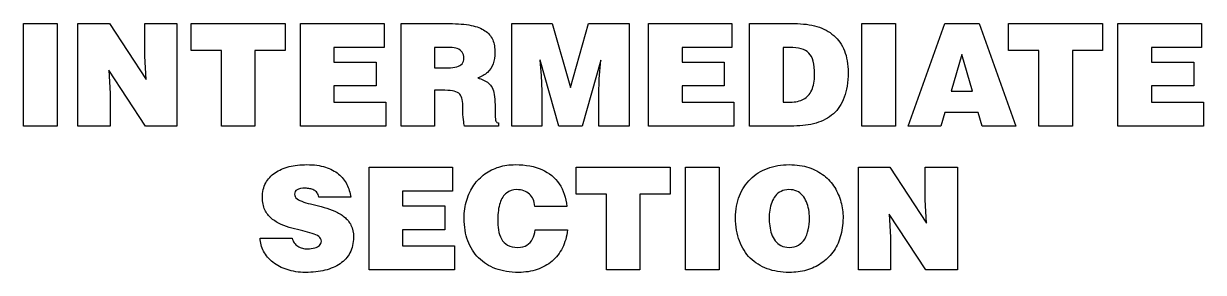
# Model space of a CAD drawing. Header units: inches. Extents: x -3.67 to 3.62, y -4.25 to 4.25.
# Drawn here: x -3.373 to -2.222, y -4.251 to -4.008 of the extents above; entities that cross this region are included whole.
import ezdxf

# ---------------------------------------------------------------- set-up
doc = ezdxf.new("R2010")
doc.units = ezdxf.units.IN
doc.header["$MEASUREMENT"] = 0
doc.layers.add('Dimensions', color=7, linetype='Continuous')

msp = doc.modelspace()

# ---------------------------------------------------------------- linework, layer by layer
at = {"layer": 'Dimensions', "color": 250}
for points, knots in [([(-3.34, -4.1077), (-3.34, -4.1077), (-3.34, -4.0077), (-3.34, -4.0077), (-3.34, -4.0077), (-3.34, -4.0077), (-3.3728, -4.0077), (-3.3728, -4.0077), (-3.3728, -4.0077), (-3.3728, -4.0077), (-3.3728, -4.1077), (-3.3728, -4.1077), (-3.3728, -4.1077), (-3.3728, -4.1077), (-3.34, -4.1077), (-3.34, -4.1077)], [0, 0, 0, 0, 0.25, 0.25, 0.25, 0.25, 0.5, 0.5, 0.5, 0.5, 0.75, 0.75, 0.75, 0.75, 1, 1, 1, 1]), ([(-3.289, -4.0077), (-3.289, -4.0077), (-3.3197, -4.0077), (-3.3197, -4.0077), (-3.3197, -4.0077), (-3.3197, -4.0077), (-3.3197, -4.1077), (-3.3197, -4.1077), (-3.3197, -4.1077), (-3.3197, -4.1077), (-3.2883, -4.1077), (-3.2883, -4.1077), (-3.2883, -4.1077), (-3.2883, -4.1077), (-3.2883, -4.076), (-3.2883, -4.076), (-3.2883, -4.076), (-3.2883, -4.076), (-3.2896, -4.0532), (-3.2896, -4.0532), (-3.2896, -4.0532), (-3.2896, -4.0532), (-3.2539, -4.1077), (-3.2539, -4.1077), (-3.2539, -4.1077), (-3.2539, -4.1077), (-3.2232, -4.1077), (-3.2232, -4.1077), (-3.2232, -4.1077), (-3.2232, -4.1077), (-3.2232, -4.0077), (-3.2232, -4.0077), (-3.2232, -4.0077), (-3.2232, -4.0077), (-3.2546, -4.0077), (-3.2546, -4.0077), (-3.2546, -4.0077), (-3.2546, -4.0077), (-3.2546, -4.0395), (-3.2546, -4.0395), (-3.2546, -4.0395), (-3.2546, -4.0395), (-3.2533, -4.0622), (-3.2533, -4.0622), (-3.2533, -4.0622), (-3.2533, -4.0622), (-3.289, -4.0077), (-3.289, -4.0077)], [0, 0, 0, 0, 0.083333, 0.083333, 0.083333, 0.083333, 0.166667, 0.166667, 0.166667, 0.166667, 0.25, 0.25, 0.25, 0.25, 0.333333, 0.333333, 0.333333, 0.333333, 0.416667, 0.416667, 0.416667, 0.416667, 0.5, 0.5, 0.5, 0.5, 0.583333, 0.583333, 0.583333, 0.583333, 0.666667, 0.666667, 0.666667, 0.666667, 0.75, 0.75, 0.75, 0.75, 0.833333, 0.833333, 0.833333, 0.833333, 0.916667, 0.916667, 0.916667, 0.916667, 1, 1, 1, 1]), ([(-3.2093, -4.0339), (-3.2093, -4.0339), (-3.1798, -4.0339), (-3.1798, -4.0339), (-3.1798, -4.0339), (-3.1798, -4.0339), (-3.1798, -4.1077), (-3.1798, -4.1077), (-3.1798, -4.1077), (-3.1798, -4.1077), (-3.1471, -4.1077), (-3.1471, -4.1077), (-3.1471, -4.1077), (-3.1471, -4.1077), (-3.1471, -4.0339), (-3.1471, -4.0339), (-3.1471, -4.0339), (-3.1471, -4.0339), (-3.1176, -4.0339), (-3.1176, -4.0339), (-3.1176, -4.0339), (-3.1176, -4.0339), (-3.1176, -4.0077), (-3.1176, -4.0077), (-3.1176, -4.0077), (-3.1176, -4.0077), (-3.2093, -4.0077), (-3.2093, -4.0077), (-3.2093, -4.0077), (-3.2093, -4.0077), (-3.2093, -4.0339), (-3.2093, -4.0339)], [0, 0, 0, 0, 0.125, 0.125, 0.125, 0.125, 0.25, 0.25, 0.25, 0.25, 0.375, 0.375, 0.375, 0.375, 0.5, 0.5, 0.5, 0.5, 0.625, 0.625, 0.625, 0.625, 0.75, 0.75, 0.75, 0.75, 0.875, 0.875, 0.875, 0.875, 1, 1, 1, 1]), ([(-3.0193, -4.1077), (-3.0193, -4.1077), (-3.0193, -4.0843), (-3.0193, -4.0843), (-3.0193, -4.0843), (-3.0193, -4.0843), (-3.07, -4.0843), (-3.07, -4.0843), (-3.07, -4.0843), (-3.07, -4.0843), (-3.07, -4.0686), (-3.07, -4.0686), (-3.07, -4.0686), (-3.07, -4.0686), (-3.0287, -4.0686), (-3.0287, -4.0686), (-3.0287, -4.0686), (-3.0287, -4.0686), (-3.0287, -4.0453), (-3.0287, -4.0453), (-3.0287, -4.0453), (-3.0287, -4.0453), (-3.07, -4.0453), (-3.07, -4.0453), (-3.07, -4.0453), (-3.07, -4.0453), (-3.07, -4.031), (-3.07, -4.031), (-3.07, -4.031), (-3.07, -4.031), (-3.0212, -4.031), (-3.0212, -4.031), (-3.0212, -4.031), (-3.0212, -4.031), (-3.0212, -4.0077), (-3.0212, -4.0077), (-3.0212, -4.0077), (-3.0212, -4.0077), (-3.1028, -4.0077), (-3.1028, -4.0077), (-3.1028, -4.0077), (-3.1028, -4.0077), (-3.1028, -4.1077), (-3.1028, -4.1077), (-3.1028, -4.1077), (-3.1028, -4.1077), (-3.0193, -4.1077), (-3.0193, -4.1077)], [0, 0, 0, 0, 0.083333, 0.083333, 0.083333, 0.083333, 0.166667, 0.166667, 0.166667, 0.166667, 0.25, 0.25, 0.25, 0.25, 0.333333, 0.333333, 0.333333, 0.333333, 0.416667, 0.416667, 0.416667, 0.416667, 0.5, 0.5, 0.5, 0.5, 0.583333, 0.583333, 0.583333, 0.583333, 0.666667, 0.666667, 0.666667, 0.666667, 0.75, 0.75, 0.75, 0.75, 0.833333, 0.833333, 0.833333, 0.833333, 0.916667, 0.916667, 0.916667, 0.916667, 1, 1, 1, 1]), ([(-2.9618, -4.0728), (-2.958, -4.0728), (-2.9549, -4.0731), (-2.9526, -4.0737), (-2.9526, -4.0737), (-2.9503, -4.0743), (-2.9485, -4.0752), (-2.9473, -4.0766), (-2.9473, -4.0766), (-2.9461, -4.0779), (-2.9453, -4.0797), (-2.9449, -4.0819), (-2.9449, -4.0819), (-2.9444, -4.0842), (-2.9443, -4.0869), (-2.9443, -4.0902), (-2.9443, -4.0902), (-2.9443, -4.0946), (-2.9441, -4.0984), (-2.9437, -4.1014), (-2.9437, -4.1014), (-2.9434, -4.1044), (-2.9431, -4.1065), (-2.9426, -4.1077), (-2.9426, -4.1077), (-2.9426, -4.1077), (-2.9094, -4.1077), (-2.9094, -4.1077), (-2.9094, -4.1077), (-2.9094, -4.1077), (-2.9094, -4.1046), (-2.9094, -4.1046), (-2.9094, -4.1046), (-2.9107, -4.1046), (-2.9116, -4.1041), (-2.912, -4.103), (-2.912, -4.103), (-2.9125, -4.1018), (-2.9128, -4.1), (-2.9128, -4.0974), (-2.9128, -4.0974), (-2.9129, -4.0949), (-2.9129, -4.0914), (-2.9129, -4.0871), (-2.9129, -4.0871), (-2.9129, -4.0831), (-2.9131, -4.0797), (-2.9136, -4.077), (-2.9136, -4.077), (-2.9141, -4.0742), (-2.9149, -4.072), (-2.9158, -4.0702), (-2.9158, -4.0702), (-2.9168, -4.0684), (-2.9179, -4.0669), (-2.9193, -4.0658), (-2.9193, -4.0658), (-2.9207, -4.0646), (-2.9223, -4.0637), (-2.924, -4.0629), (-2.924, -4.0629), (-2.9258, -4.0621), (-2.9277, -4.0613), (-2.9298, -4.0606), (-2.9298, -4.0606), (-2.9259, -4.0595), (-2.9228, -4.0577), (-2.9203, -4.0554), (-2.9203, -4.0554), (-2.9178, -4.053), (-2.916, -4.0502), (-2.9148, -4.0469), (-2.9148, -4.0469), (-2.9136, -4.0436), (-2.913, -4.04), (-2.913, -4.0361), (-2.913, -4.0361), (-2.913, -4.0313), (-2.9137, -4.0271), (-2.9152, -4.0235), (-2.9152, -4.0235), (-2.9168, -4.0199), (-2.9193, -4.0169), (-2.9227, -4.0146), (-2.9227, -4.0146), (-2.9261, -4.0123), (-2.9307, -4.0105), (-2.9363, -4.0094), (-2.9363, -4.0094), (-2.942, -4.0082), (-2.949, -4.0077), (-2.9573, -4.0077), (-2.9573, -4.0077), (-2.9573, -4.0077), (-3.0046, -4.0077), (-3.0046, -4.0077), (-3.0046, -4.0077), (-3.0046, -4.0077), (-3.0046, -4.1077), (-3.0046, -4.1077), (-3.0046, -4.1077), (-3.0046, -4.1077), (-2.9718, -4.1077), (-2.9718, -4.1077), (-2.9718, -4.1077), (-2.9718, -4.1077), (-2.9718, -4.0728), (-2.9718, -4.0728), (-2.9718, -4.0728), (-2.9718, -4.0728), (-2.9618, -4.0728), (-2.9618, -4.0728)], [0, 0, 0, 0, 0.035714, 0.035714, 0.035714, 0.035714, 0.071429, 0.071429, 0.071429, 0.071429, 0.107143, 0.107143, 0.107143, 0.107143, 0.142857, 0.142857, 0.142857, 0.142857, 0.178571, 0.178571, 0.178571, 0.178571, 0.214286, 0.214286, 0.214286, 0.214286, 0.25, 0.25, 0.25, 0.25, 0.285714, 0.285714, 0.285714, 0.285714, 0.321429, 0.321429, 0.321429, 0.321429, 0.357143, 0.357143, 0.357143, 0.357143, 0.392857, 0.392857, 0.392857, 0.392857, 0.428571, 0.428571, 0.428571, 0.428571, 0.464286, 0.464286, 0.464286, 0.464286, 0.5, 0.5, 0.5, 0.5, 0.535714, 0.535714, 0.535714, 0.535714, 0.571429, 0.571429, 0.571429, 0.571429, 0.607143, 0.607143, 0.607143, 0.607143, 0.642857, 0.642857, 0.642857, 0.642857, 0.678571, 0.678571, 0.678571, 0.678571, 0.714286, 0.714286, 0.714286, 0.714286, 0.75, 0.75, 0.75, 0.75, 0.785714, 0.785714, 0.785714, 0.785714, 0.821429, 0.821429, 0.821429, 0.821429, 0.857143, 0.857143, 0.857143, 0.857143, 0.892857, 0.892857, 0.892857, 0.892857, 0.928571, 0.928571, 0.928571, 0.928571, 0.964286, 0.964286, 0.964286, 0.964286, 1, 1, 1, 1]), ([(-2.8672, -4.1077), (-2.8672, -4.1077), (-2.8672, -4.0738), (-2.8672, -4.0738), (-2.8672, -4.0738), (-2.8672, -4.0738), (-2.8679, -4.0582), (-2.8679, -4.0582), (-2.8679, -4.0582), (-2.8679, -4.0582), (-2.8693, -4.0435), (-2.8693, -4.0435), (-2.8693, -4.0435), (-2.8693, -4.0435), (-2.869, -4.0435), (-2.869, -4.0435), (-2.869, -4.0435), (-2.869, -4.0435), (-2.8508, -4.1077), (-2.8508, -4.1077), (-2.8508, -4.1077), (-2.8508, -4.1077), (-2.828, -4.1077), (-2.828, -4.1077), (-2.828, -4.1077), (-2.828, -4.1077), (-2.8098, -4.0435), (-2.8098, -4.0435), (-2.8098, -4.0435), (-2.8098, -4.0435), (-2.8096, -4.0435), (-2.8096, -4.0435), (-2.8096, -4.0435), (-2.8096, -4.0435), (-2.8112, -4.0615), (-2.8112, -4.0615), (-2.8112, -4.0615), (-2.8112, -4.0615), (-2.8116, -4.0771), (-2.8116, -4.0771), (-2.8116, -4.0771), (-2.8116, -4.0771), (-2.8116, -4.1077), (-2.8116, -4.1077), (-2.8116, -4.1077), (-2.8116, -4.1077), (-2.7822, -4.1077), (-2.7822, -4.1077), (-2.7822, -4.1077), (-2.7822, -4.1077), (-2.7822, -4.0077), (-2.7822, -4.0077), (-2.7822, -4.0077), (-2.7822, -4.0077), (-2.8218, -4.0077), (-2.8218, -4.0077), (-2.8218, -4.0077), (-2.8218, -4.0077), (-2.8394, -4.07), (-2.8394, -4.07), (-2.8394, -4.07), (-2.8394, -4.07), (-2.8571, -4.0077), (-2.8571, -4.0077), (-2.8571, -4.0077), (-2.8571, -4.0077), (-2.8966, -4.0077), (-2.8966, -4.0077), (-2.8966, -4.0077), (-2.8966, -4.0077), (-2.8966, -4.1077), (-2.8966, -4.1077), (-2.8966, -4.1077), (-2.8966, -4.1077), (-2.8672, -4.1077), (-2.8672, -4.1077)], [0, 0, 0, 0, 0.052632, 0.052632, 0.052632, 0.052632, 0.105263, 0.105263, 0.105263, 0.105263, 0.157895, 0.157895, 0.157895, 0.157895, 0.210526, 0.210526, 0.210526, 0.210526, 0.263158, 0.263158, 0.263158, 0.263158, 0.315789, 0.315789, 0.315789, 0.315789, 0.368421, 0.368421, 0.368421, 0.368421, 0.421053, 0.421053, 0.421053, 0.421053, 0.473684, 0.473684, 0.473684, 0.473684, 0.526316, 0.526316, 0.526316, 0.526316, 0.578947, 0.578947, 0.578947, 0.578947, 0.631579, 0.631579, 0.631579, 0.631579, 0.684211, 0.684211, 0.684211, 0.684211, 0.736842, 0.736842, 0.736842, 0.736842, 0.789474, 0.789474, 0.789474, 0.789474, 0.842105, 0.842105, 0.842105, 0.842105, 0.894737, 0.894737, 0.894737, 0.894737, 0.947368, 0.947368, 0.947368, 0.947368, 1, 1, 1, 1]), ([(-2.6798, -4.1077), (-2.6798, -4.1077), (-2.6798, -4.0843), (-2.6798, -4.0843), (-2.6798, -4.0843), (-2.6798, -4.0843), (-2.7305, -4.0843), (-2.7305, -4.0843), (-2.7305, -4.0843), (-2.7305, -4.0843), (-2.7305, -4.0686), (-2.7305, -4.0686), (-2.7305, -4.0686), (-2.7305, -4.0686), (-2.6893, -4.0686), (-2.6893, -4.0686), (-2.6893, -4.0686), (-2.6893, -4.0686), (-2.6893, -4.0453), (-2.6893, -4.0453), (-2.6893, -4.0453), (-2.6893, -4.0453), (-2.7305, -4.0453), (-2.7305, -4.0453), (-2.7305, -4.0453), (-2.7305, -4.0453), (-2.7305, -4.031), (-2.7305, -4.031), (-2.7305, -4.031), (-2.7305, -4.031), (-2.6818, -4.031), (-2.6818, -4.031), (-2.6818, -4.031), (-2.6818, -4.031), (-2.6818, -4.0077), (-2.6818, -4.0077), (-2.6818, -4.0077), (-2.6818, -4.0077), (-2.7633, -4.0077), (-2.7633, -4.0077), (-2.7633, -4.0077), (-2.7633, -4.0077), (-2.7633, -4.1077), (-2.7633, -4.1077), (-2.7633, -4.1077), (-2.7633, -4.1077), (-2.6798, -4.1077), (-2.6798, -4.1077)], [0, 0, 0, 0, 0.083333, 0.083333, 0.083333, 0.083333, 0.166667, 0.166667, 0.166667, 0.166667, 0.25, 0.25, 0.25, 0.25, 0.333333, 0.333333, 0.333333, 0.333333, 0.416667, 0.416667, 0.416667, 0.416667, 0.5, 0.5, 0.5, 0.5, 0.583333, 0.583333, 0.583333, 0.583333, 0.666667, 0.666667, 0.666667, 0.666667, 0.75, 0.75, 0.75, 0.75, 0.833333, 0.833333, 0.833333, 0.833333, 0.916667, 0.916667, 0.916667, 0.916667, 1, 1, 1, 1]), ([(-2.6215, -4.1077), (-2.6134, -4.1077), (-2.6062, -4.1067), (-2.5997, -4.1048), (-2.5997, -4.1048), (-2.5932, -4.1029), (-2.5876, -4.0999), (-2.5829, -4.0957), (-2.5829, -4.0957), (-2.5783, -4.0916), (-2.5747, -4.0862), (-2.5722, -4.0796), (-2.5722, -4.0796), (-2.5697, -4.073), (-2.5685, -4.0649), (-2.5684, -4.0556), (-2.5684, -4.0556), (-2.5685, -4.0474), (-2.5697, -4.0402), (-2.5721, -4.0342), (-2.5721, -4.0342), (-2.5745, -4.0282), (-2.5779, -4.0232), (-2.5825, -4.0193), (-2.5825, -4.0193), (-2.587, -4.0153), (-2.5925, -4.0124), (-2.5989, -4.0105), (-2.5989, -4.0105), (-2.6053, -4.0086), (-2.6126, -4.0077), (-2.6207, -4.0077), (-2.6207, -4.0077), (-2.6207, -4.0077), (-2.6646, -4.0077), (-2.6646, -4.0077), (-2.6646, -4.0077), (-2.6646, -4.0077), (-2.6646, -4.1077), (-2.6646, -4.1077), (-2.6646, -4.1077), (-2.6646, -4.1077), (-2.6215, -4.1077), (-2.6215, -4.1077)], [0, 0, 0, 0, 0.090909, 0.090909, 0.090909, 0.090909, 0.181818, 0.181818, 0.181818, 0.181818, 0.272727, 0.272727, 0.272727, 0.272727, 0.363636, 0.363636, 0.363636, 0.363636, 0.454545, 0.454545, 0.454545, 0.454545, 0.545455, 0.545455, 0.545455, 0.545455, 0.636364, 0.636364, 0.636364, 0.636364, 0.727273, 0.727273, 0.727273, 0.727273, 0.818182, 0.818182, 0.818182, 0.818182, 0.909091, 0.909091, 0.909091, 0.909091, 1, 1, 1, 1]), ([(-2.5222, -4.1077), (-2.5222, -4.1077), (-2.5222, -4.0077), (-2.5222, -4.0077), (-2.5222, -4.0077), (-2.5222, -4.0077), (-2.555, -4.0077), (-2.555, -4.0077), (-2.555, -4.0077), (-2.555, -4.0077), (-2.555, -4.1077), (-2.555, -4.1077), (-2.555, -4.1077), (-2.555, -4.1077), (-2.5222, -4.1077), (-2.5222, -4.1077)], [0, 0, 0, 0, 0.25, 0.25, 0.25, 0.25, 0.5, 0.5, 0.5, 0.5, 0.75, 0.75, 0.75, 0.75, 1, 1, 1, 1]), ([(-2.4779, -4.1077), (-2.4779, -4.1077), (-2.4741, -4.0945), (-2.4741, -4.0945), (-2.4741, -4.0945), (-2.4741, -4.0945), (-2.4415, -4.0945), (-2.4415, -4.0945), (-2.4415, -4.0945), (-2.4415, -4.0945), (-2.4376, -4.1077), (-2.4376, -4.1077), (-2.4376, -4.1077), (-2.4376, -4.1077), (-2.405, -4.1077), (-2.405, -4.1077), (-2.405, -4.1077), (-2.405, -4.1077), (-2.4408, -4.0077), (-2.4408, -4.0077), (-2.4408, -4.0077), (-2.4408, -4.0077), (-2.4741, -4.0077), (-2.4741, -4.0077), (-2.4741, -4.0077), (-2.4741, -4.0077), (-2.51, -4.1077), (-2.51, -4.1077), (-2.51, -4.1077), (-2.51, -4.1077), (-2.4779, -4.1077), (-2.4779, -4.1077)], [0, 0, 0, 0, 0.125, 0.125, 0.125, 0.125, 0.25, 0.25, 0.25, 0.25, 0.375, 0.375, 0.375, 0.375, 0.5, 0.5, 0.5, 0.5, 0.625, 0.625, 0.625, 0.625, 0.75, 0.75, 0.75, 0.75, 0.875, 0.875, 0.875, 0.875, 1, 1, 1, 1]), ([(-2.4119, -4.0339), (-2.4119, -4.0339), (-2.3825, -4.0339), (-2.3825, -4.0339), (-2.3825, -4.0339), (-2.3825, -4.0339), (-2.3825, -4.1077), (-2.3825, -4.1077), (-2.3825, -4.1077), (-2.3825, -4.1077), (-2.3497, -4.1077), (-2.3497, -4.1077), (-2.3497, -4.1077), (-2.3497, -4.1077), (-2.3497, -4.0339), (-2.3497, -4.0339), (-2.3497, -4.0339), (-2.3497, -4.0339), (-2.3203, -4.0339), (-2.3203, -4.0339), (-2.3203, -4.0339), (-2.3203, -4.0339), (-2.3203, -4.0077), (-2.3203, -4.0077), (-2.3203, -4.0077), (-2.3203, -4.0077), (-2.4119, -4.0077), (-2.4119, -4.0077), (-2.4119, -4.0077), (-2.4119, -4.0077), (-2.4119, -4.0339), (-2.4119, -4.0339)], [0, 0, 0, 0, 0.125, 0.125, 0.125, 0.125, 0.25, 0.25, 0.25, 0.25, 0.375, 0.375, 0.375, 0.375, 0.5, 0.5, 0.5, 0.5, 0.625, 0.625, 0.625, 0.625, 0.75, 0.75, 0.75, 0.75, 0.875, 0.875, 0.875, 0.875, 1, 1, 1, 1]), ([(-2.2219, -4.1077), (-2.2219, -4.1077), (-2.2219, -4.0843), (-2.2219, -4.0843), (-2.2219, -4.0843), (-2.2219, -4.0843), (-2.2726, -4.0843), (-2.2726, -4.0843), (-2.2726, -4.0843), (-2.2726, -4.0843), (-2.2726, -4.0686), (-2.2726, -4.0686), (-2.2726, -4.0686), (-2.2726, -4.0686), (-2.2314, -4.0686), (-2.2314, -4.0686), (-2.2314, -4.0686), (-2.2314, -4.0686), (-2.2314, -4.0453), (-2.2314, -4.0453), (-2.2314, -4.0453), (-2.2314, -4.0453), (-2.2726, -4.0453), (-2.2726, -4.0453), (-2.2726, -4.0453), (-2.2726, -4.0453), (-2.2726, -4.031), (-2.2726, -4.031), (-2.2726, -4.031), (-2.2726, -4.031), (-2.2239, -4.031), (-2.2239, -4.031), (-2.2239, -4.031), (-2.2239, -4.031), (-2.2239, -4.0077), (-2.2239, -4.0077), (-2.2239, -4.0077), (-2.2239, -4.0077), (-2.3054, -4.0077), (-2.3054, -4.0077), (-2.3054, -4.0077), (-2.3054, -4.0077), (-2.3054, -4.1077), (-2.3054, -4.1077), (-2.3054, -4.1077), (-2.3054, -4.1077), (-2.2219, -4.1077), (-2.2219, -4.1077)], [0, 0, 0, 0, 0.083333, 0.083333, 0.083333, 0.083333, 0.166667, 0.166667, 0.166667, 0.166667, 0.25, 0.25, 0.25, 0.25, 0.333333, 0.333333, 0.333333, 0.333333, 0.416667, 0.416667, 0.416667, 0.416667, 0.5, 0.5, 0.5, 0.5, 0.583333, 0.583333, 0.583333, 0.583333, 0.666667, 0.666667, 0.666667, 0.666667, 0.75, 0.75, 0.75, 0.75, 0.833333, 0.833333, 0.833333, 0.833333, 0.916667, 0.916667, 0.916667, 0.916667, 1, 1, 1, 1]), ([(-2.9718, -4.031), (-2.9718, -4.031), (-2.9565, -4.031), (-2.9565, -4.031), (-2.9565, -4.031), (-2.9539, -4.031), (-2.9517, -4.0314), (-2.9497, -4.0321), (-2.9497, -4.0321), (-2.9477, -4.0329), (-2.9462, -4.034), (-2.945, -4.0356), (-2.945, -4.0356), (-2.9439, -4.0371), (-2.9433, -4.039), (-2.9433, -4.0414), (-2.9433, -4.0414), (-2.9433, -4.0437), (-2.9439, -4.0456), (-2.9451, -4.0469), (-2.9451, -4.0469), (-2.9463, -4.0483), (-2.948, -4.0493), (-2.9503, -4.0499), (-2.9503, -4.0499), (-2.9526, -4.0506), (-2.9555, -4.0509), (-2.9589, -4.0509), (-2.9589, -4.0509), (-2.9589, -4.0509), (-2.9718, -4.0509), (-2.9718, -4.0509), (-2.9718, -4.0509), (-2.9718, -4.0509), (-2.9718, -4.031), (-2.9718, -4.031)], [0, 0, 0, 0, 0.111111, 0.111111, 0.111111, 0.111111, 0.222222, 0.222222, 0.222222, 0.222222, 0.333333, 0.333333, 0.333333, 0.333333, 0.444444, 0.444444, 0.444444, 0.444444, 0.555556, 0.555556, 0.555556, 0.555556, 0.666667, 0.666667, 0.666667, 0.666667, 0.777778, 0.777778, 0.777778, 0.777778, 0.888889, 0.888889, 0.888889, 0.888889, 1, 1, 1, 1]), ([(-2.6318, -4.031), (-2.6318, -4.031), (-2.6255, -4.031), (-2.6255, -4.031), (-2.6255, -4.031), (-2.6212, -4.031), (-2.6174, -4.0314), (-2.6143, -4.0322), (-2.6143, -4.0322), (-2.6112, -4.033), (-2.6087, -4.0344), (-2.6068, -4.0364), (-2.6068, -4.0364), (-2.6049, -4.0384), (-2.6035, -4.041), (-2.6026, -4.0445), (-2.6026, -4.0445), (-2.6017, -4.0479), (-2.6012, -4.0522), (-2.6012, -4.0574), (-2.6012, -4.0574), (-2.6012, -4.0637), (-2.6021, -4.0688), (-2.604, -4.0727), (-2.604, -4.0727), (-2.6058, -4.0767), (-2.6084, -4.0797), (-2.6119, -4.0815), (-2.6119, -4.0815), (-2.6154, -4.0834), (-2.6197, -4.0843), (-2.6248, -4.0843), (-2.6248, -4.0843), (-2.6248, -4.0843), (-2.6318, -4.0843), (-2.6318, -4.0843), (-2.6318, -4.0843), (-2.6318, -4.0843), (-2.6318, -4.031), (-2.6318, -4.031)], [0, 0, 0, 0, 0.1, 0.1, 0.1, 0.1, 0.2, 0.2, 0.2, 0.2, 0.3, 0.3, 0.3, 0.3, 0.4, 0.4, 0.4, 0.4, 0.5, 0.5, 0.5, 0.5, 0.6, 0.6, 0.6, 0.6, 0.7, 0.7, 0.7, 0.7, 0.8, 0.8, 0.8, 0.8, 0.9, 0.9, 0.9, 0.9, 1, 1, 1, 1]), ([(-2.4472, -4.0736), (-2.4472, -4.0736), (-2.4679, -4.0736), (-2.4679, -4.0736), (-2.4679, -4.0736), (-2.4679, -4.0736), (-2.4577, -4.0378), (-2.4577, -4.0378), (-2.4577, -4.0378), (-2.4577, -4.0378), (-2.4472, -4.0736), (-2.4472, -4.0736)], [0, 0, 0, 0, 0.333333, 0.333333, 0.333333, 0.333333, 0.666667, 0.666667, 0.666667, 0.666667, 1, 1, 1, 1]), ([(-3.0537, -4.177), (-3.0543, -4.1726), (-3.0556, -4.1685), (-3.0575, -4.1647), (-3.0575, -4.1647), (-3.0594, -4.1609), (-3.0621, -4.1575), (-3.0656, -4.1546), (-3.0656, -4.1546), (-3.069, -4.1517), (-3.0733, -4.1495), (-3.0784, -4.1478), (-3.0784, -4.1478), (-3.0835, -4.1462), (-3.0896, -4.1454), (-3.0965, -4.1454), (-3.0965, -4.1454), (-3.1028, -4.1454), (-3.1086, -4.146), (-3.1138, -4.1473), (-3.1138, -4.1473), (-3.1191, -4.1487), (-3.1237, -4.1507), (-3.1275, -4.1534), (-3.1275, -4.1534), (-3.1314, -4.156), (-3.1344, -4.1594), (-3.1366, -4.1633), (-3.1366, -4.1633), (-3.1387, -4.1673), (-3.1398, -4.172), (-3.1398, -4.1773), (-3.1398, -4.1773), (-3.1398, -4.182), (-3.139, -4.1861), (-3.1374, -4.1895), (-3.1374, -4.1895), (-3.1358, -4.1929), (-3.1336, -4.1957), (-3.1309, -4.198), (-3.1309, -4.198), (-3.1281, -4.2003), (-3.125, -4.2022), (-3.1216, -4.2037), (-3.1216, -4.2037), (-3.1182, -4.2052), (-3.1147, -4.2064), (-3.1111, -4.2074), (-3.1111, -4.2074), (-3.1075, -4.2084), (-3.1039, -4.2093), (-3.1005, -4.2101), (-3.1005, -4.2101), (-3.0971, -4.2108), (-3.0941, -4.2117), (-3.0913, -4.2125), (-3.0913, -4.2125), (-3.0886, -4.2133), (-3.0864, -4.2144), (-3.0848, -4.2156), (-3.0848, -4.2156), (-3.0832, -4.2168), (-3.0824, -4.2183), (-3.0823, -4.2202), (-3.0823, -4.2202), (-3.0824, -4.2218), (-3.0829, -4.2231), (-3.0841, -4.2242), (-3.0841, -4.2242), (-3.0852, -4.2253), (-3.0867, -4.2261), (-3.0888, -4.2267), (-3.0888, -4.2267), (-3.0908, -4.2273), (-3.0932, -4.2276), (-3.096, -4.2276), (-3.096, -4.2276), (-3.0976, -4.2276), (-3.0992, -4.2274), (-3.1008, -4.227), (-3.1008, -4.227), (-3.1024, -4.2265), (-3.1039, -4.2259), (-3.1053, -4.2251), (-3.1053, -4.2251), (-3.1066, -4.2242), (-3.1078, -4.2232), (-3.1088, -4.2219), (-3.1088, -4.2219), (-3.1097, -4.2205), (-3.1103, -4.219), (-3.1107, -4.2172), (-3.1107, -4.2172), (-3.1107, -4.2172), (-3.1421, -4.2172), (-3.1421, -4.2172), (-3.1421, -4.2172), (-3.1419, -4.2217), (-3.1407, -4.226), (-3.1386, -4.23), (-3.1386, -4.23), (-3.1364, -4.234), (-3.1334, -4.2376), (-3.1295, -4.2407), (-3.1295, -4.2407), (-3.1257, -4.2438), (-3.1211, -4.2462), (-3.1157, -4.2479), (-3.1157, -4.2479), (-3.1104, -4.2497), (-3.1044, -4.2506), (-3.0978, -4.2506), (-3.0978, -4.2506), (-3.0909, -4.2506), (-3.0845, -4.2499), (-3.0788, -4.2485), (-3.0788, -4.2485), (-3.0731, -4.2471), (-3.0682, -4.245), (-3.064, -4.2421), (-3.064, -4.2421), (-3.0599, -4.2392), (-3.0567, -4.2357), (-3.0544, -4.2314), (-3.0544, -4.2314), (-3.0521, -4.227), (-3.051, -4.222), (-3.0509, -4.2162), (-3.0509, -4.2162), (-3.051, -4.2117), (-3.0518, -4.2078), (-3.0534, -4.2045), (-3.0534, -4.2045), (-3.055, -4.2013), (-3.0572, -4.1986), (-3.0599, -4.1964), (-3.0599, -4.1964), (-3.0627, -4.1942), (-3.0657, -4.1923), (-3.0691, -4.1908), (-3.0691, -4.1908), (-3.0725, -4.1894), (-3.0761, -4.1881), (-3.0797, -4.1871), (-3.0797, -4.1871), (-3.0833, -4.1861), (-3.0869, -4.1852), (-3.0903, -4.1844), (-3.0903, -4.1844), (-3.0937, -4.1836), (-3.0967, -4.1828), (-3.0995, -4.1819), (-3.0995, -4.1819), (-3.1022, -4.181), (-3.1044, -4.18), (-3.106, -4.1787), (-3.106, -4.1787), (-3.1076, -4.1775), (-3.1084, -4.176), (-3.1085, -4.1741), (-3.1085, -4.1741), (-3.1085, -4.1723), (-3.1076, -4.1709), (-3.106, -4.1699), (-3.106, -4.1699), (-3.1043, -4.1689), (-3.1016, -4.1684), (-3.098, -4.1684), (-3.098, -4.1684), (-3.0964, -4.1684), (-3.0949, -4.1686), (-3.0935, -4.1689), (-3.0935, -4.1689), (-3.0921, -4.1691), (-3.0907, -4.1696), (-3.0896, -4.1702), (-3.0896, -4.1702), (-3.0884, -4.1708), (-3.0874, -4.1717), (-3.0865, -4.1728), (-3.0865, -4.1728), (-3.0857, -4.1739), (-3.0851, -4.1753), (-3.0848, -4.177), (-3.0848, -4.177), (-3.0848, -4.177), (-3.0537, -4.177), (-3.0537, -4.177)], [0, 0, 0, 0, 0.021277, 0.021277, 0.021277, 0.021277, 0.042553, 0.042553, 0.042553, 0.042553, 0.06383, 0.06383, 0.06383, 0.06383, 0.085106, 0.085106, 0.085106, 0.085106, 0.106383, 0.106383, 0.106383, 0.106383, 0.12766, 0.12766, 0.12766, 0.12766, 0.148936, 0.148936, 0.148936, 0.148936, 0.170213, 0.170213, 0.170213, 0.170213, 0.191489, 0.191489, 0.191489, 0.191489, 0.212766, 0.212766, 0.212766, 0.212766, 0.234043, 0.234043, 0.234043, 0.234043, 0.255319, 0.255319, 0.255319, 0.255319, 0.276596, 0.276596, 0.276596, 0.276596, 0.297872, 0.297872, 0.297872, 0.297872, 0.319149, 0.319149, 0.319149, 0.319149, 0.340426, 0.340426, 0.340426, 0.340426, 0.361702, 0.361702, 0.361702, 0.361702, 0.382979, 0.382979, 0.382979, 0.382979, 0.404255, 0.404255, 0.404255, 0.404255, 0.425532, 0.425532, 0.425532, 0.425532, 0.446809, 0.446809, 0.446809, 0.446809, 0.468085, 0.468085, 0.468085, 0.468085, 0.489362, 0.489362, 0.489362, 0.489362, 0.510638, 0.510638, 0.510638, 0.510638, 0.531915, 0.531915, 0.531915, 0.531915, 0.553191, 0.553191, 0.553191, 0.553191, 0.574468, 0.574468, 0.574468, 0.574468, 0.595745, 0.595745, 0.595745, 0.595745, 0.617021, 0.617021, 0.617021, 0.617021, 0.638298, 0.638298, 0.638298, 0.638298, 0.659574, 0.659574, 0.659574, 0.659574, 0.680851, 0.680851, 0.680851, 0.680851, 0.702128, 0.702128, 0.702128, 0.702128, 0.723404, 0.723404, 0.723404, 0.723404, 0.744681, 0.744681, 0.744681, 0.744681, 0.765957, 0.765957, 0.765957, 0.765957, 0.787234, 0.787234, 0.787234, 0.787234, 0.808511, 0.808511, 0.808511, 0.808511, 0.829787, 0.829787, 0.829787, 0.829787, 0.851064, 0.851064, 0.851064, 0.851064, 0.87234, 0.87234, 0.87234, 0.87234, 0.893617, 0.893617, 0.893617, 0.893617, 0.914894, 0.914894, 0.914894, 0.914894, 0.93617, 0.93617, 0.93617, 0.93617, 0.957447, 0.957447, 0.957447, 0.957447, 0.978723, 0.978723, 0.978723, 0.978723, 1, 1, 1, 1]), ([(-2.9523, -4.248), (-2.9523, -4.248), (-2.9523, -4.2247), (-2.9523, -4.2247), (-2.9523, -4.2247), (-2.9523, -4.2247), (-3.003, -4.2247), (-3.003, -4.2247), (-3.003, -4.2247), (-3.003, -4.2247), (-3.003, -4.209), (-3.003, -4.209), (-3.003, -4.209), (-3.003, -4.209), (-2.9618, -4.209), (-2.9618, -4.209), (-2.9618, -4.209), (-2.9618, -4.209), (-2.9618, -4.1856), (-2.9618, -4.1856), (-2.9618, -4.1856), (-2.9618, -4.1856), (-3.003, -4.1856), (-3.003, -4.1856), (-3.003, -4.1856), (-3.003, -4.1856), (-3.003, -4.1713), (-3.003, -4.1713), (-3.003, -4.1713), (-3.003, -4.1713), (-2.9543, -4.1713), (-2.9543, -4.1713), (-2.9543, -4.1713), (-2.9543, -4.1713), (-2.9543, -4.148), (-2.9543, -4.148), (-2.9543, -4.148), (-2.9543, -4.148), (-3.0358, -4.148), (-3.0358, -4.148), (-3.0358, -4.148), (-3.0358, -4.148), (-3.0358, -4.248), (-3.0358, -4.248), (-3.0358, -4.248), (-3.0358, -4.248), (-2.9523, -4.248), (-2.9523, -4.248)], [0, 0, 0, 0, 0.083333, 0.083333, 0.083333, 0.083333, 0.166667, 0.166667, 0.166667, 0.166667, 0.25, 0.25, 0.25, 0.25, 0.333333, 0.333333, 0.333333, 0.333333, 0.416667, 0.416667, 0.416667, 0.416667, 0.5, 0.5, 0.5, 0.5, 0.583333, 0.583333, 0.583333, 0.583333, 0.666667, 0.666667, 0.666667, 0.666667, 0.75, 0.75, 0.75, 0.75, 0.833333, 0.833333, 0.833333, 0.833333, 0.916667, 0.916667, 0.916667, 0.916667, 1, 1, 1, 1]), ([(-2.8429, -4.1862), (-2.8438, -4.1776), (-2.8462, -4.1703), (-2.8503, -4.1642), (-2.8503, -4.1642), (-2.8544, -4.1581), (-2.86, -4.1535), (-2.8671, -4.1502), (-2.8671, -4.1502), (-2.8743, -4.147), (-2.883, -4.1454), (-2.8932, -4.1454), (-2.8932, -4.1454), (-2.8988, -4.1454), (-2.9041, -4.1461), (-2.9091, -4.1477), (-2.9091, -4.1477), (-2.9141, -4.1493), (-2.9186, -4.1515), (-2.9228, -4.1545), (-2.9228, -4.1545), (-2.9269, -4.1575), (-2.9305, -4.1611), (-2.9335, -4.1654), (-2.9335, -4.1654), (-2.9366, -4.1697), (-2.9389, -4.1745), (-2.9405, -4.18), (-2.9405, -4.18), (-2.9422, -4.1854), (-2.943, -4.1914), (-2.943, -4.1979), (-2.943, -4.1979), (-2.943, -4.206), (-2.9418, -4.2133), (-2.9394, -4.2198), (-2.9394, -4.2198), (-2.937, -4.2263), (-2.9335, -4.2318), (-2.9289, -4.2364), (-2.9289, -4.2364), (-2.9243, -4.241), (-2.9187, -4.2445), (-2.9122, -4.247), (-2.9122, -4.247), (-2.9057, -4.2494), (-2.8983, -4.2506), (-2.89, -4.2506), (-2.89, -4.2506), (-2.8834, -4.2506), (-2.8773, -4.2497), (-2.8718, -4.2478), (-2.8718, -4.2478), (-2.8663, -4.2459), (-2.8614, -4.2432), (-2.8573, -4.2396), (-2.8573, -4.2396), (-2.8531, -4.2361), (-2.8498, -4.2317), (-2.8472, -4.2266), (-2.8472, -4.2266), (-2.8446, -4.2215), (-2.8429, -4.2157), (-2.8422, -4.2092), (-2.8422, -4.2092), (-2.8422, -4.2092), (-2.8737, -4.2092), (-2.8737, -4.2092), (-2.8737, -4.2092), (-2.8741, -4.2125), (-2.875, -4.2154), (-2.8763, -4.2179), (-2.8763, -4.2179), (-2.8776, -4.2204), (-2.8794, -4.2224), (-2.8818, -4.2239), (-2.8818, -4.2239), (-2.8841, -4.2254), (-2.887, -4.2262), (-2.8905, -4.2262), (-2.8905, -4.2262), (-2.8947, -4.2262), (-2.898, -4.2254), (-2.9006, -4.2239), (-2.9006, -4.2239), (-2.9032, -4.2224), (-2.9053, -4.2204), (-2.9066, -4.2178), (-2.9066, -4.2178), (-2.908, -4.2153), (-2.909, -4.2124), (-2.9095, -4.2091), (-2.9095, -4.2091), (-2.91, -4.2059), (-2.9103, -4.2025), (-2.9103, -4.199), (-2.9103, -4.199), (-2.9102, -4.1925), (-2.9095, -4.1871), (-2.908, -4.1828), (-2.908, -4.1828), (-2.9066, -4.1785), (-2.9044, -4.1752), (-2.9017, -4.1731), (-2.9017, -4.1731), (-2.8989, -4.1709), (-2.8956, -4.1698), (-2.8918, -4.1698), (-2.8918, -4.1698), (-2.8866, -4.1698), (-2.8825, -4.1713), (-2.8794, -4.1741), (-2.8794, -4.1741), (-2.8763, -4.1769), (-2.8745, -4.181), (-2.874, -4.1862), (-2.874, -4.1862), (-2.874, -4.1862), (-2.8429, -4.1862), (-2.8429, -4.1862)], [0, 0, 0, 0, 0.033333, 0.033333, 0.033333, 0.033333, 0.066667, 0.066667, 0.066667, 0.066667, 0.1, 0.1, 0.1, 0.1, 0.133333, 0.133333, 0.133333, 0.133333, 0.166667, 0.166667, 0.166667, 0.166667, 0.2, 0.2, 0.2, 0.2, 0.233333, 0.233333, 0.233333, 0.233333, 0.266667, 0.266667, 0.266667, 0.266667, 0.3, 0.3, 0.3, 0.3, 0.333333, 0.333333, 0.333333, 0.333333, 0.366667, 0.366667, 0.366667, 0.366667, 0.4, 0.4, 0.4, 0.4, 0.433333, 0.433333, 0.433333, 0.433333, 0.466667, 0.466667, 0.466667, 0.466667, 0.5, 0.5, 0.5, 0.5, 0.533333, 0.533333, 0.533333, 0.533333, 0.566667, 0.566667, 0.566667, 0.566667, 0.6, 0.6, 0.6, 0.6, 0.633333, 0.633333, 0.633333, 0.633333, 0.666667, 0.666667, 0.666667, 0.666667, 0.7, 0.7, 0.7, 0.7, 0.733333, 0.733333, 0.733333, 0.733333, 0.766667, 0.766667, 0.766667, 0.766667, 0.8, 0.8, 0.8, 0.8, 0.833333, 0.833333, 0.833333, 0.833333, 0.866667, 0.866667, 0.866667, 0.866667, 0.9, 0.9, 0.9, 0.9, 0.933333, 0.933333, 0.933333, 0.933333, 0.966667, 0.966667, 0.966667, 0.966667, 1, 1, 1, 1]), ([(-2.8337, -4.1742), (-2.8337, -4.1742), (-2.8043, -4.1742), (-2.8043, -4.1742), (-2.8043, -4.1742), (-2.8043, -4.1742), (-2.8043, -4.248), (-2.8043, -4.248), (-2.8043, -4.248), (-2.8043, -4.248), (-2.7715, -4.248), (-2.7715, -4.248), (-2.7715, -4.248), (-2.7715, -4.248), (-2.7715, -4.1742), (-2.7715, -4.1742), (-2.7715, -4.1742), (-2.7715, -4.1742), (-2.7421, -4.1742), (-2.7421, -4.1742), (-2.7421, -4.1742), (-2.7421, -4.1742), (-2.7421, -4.148), (-2.7421, -4.148), (-2.7421, -4.148), (-2.7421, -4.148), (-2.8337, -4.148), (-2.8337, -4.148), (-2.8337, -4.148), (-2.8337, -4.148), (-2.8337, -4.1742), (-2.8337, -4.1742)], [0, 0, 0, 0, 0.125, 0.125, 0.125, 0.125, 0.25, 0.25, 0.25, 0.25, 0.375, 0.375, 0.375, 0.375, 0.5, 0.5, 0.5, 0.5, 0.625, 0.625, 0.625, 0.625, 0.75, 0.75, 0.75, 0.75, 0.875, 0.875, 0.875, 0.875, 1, 1, 1, 1]), ([(-2.6944, -4.248), (-2.6944, -4.248), (-2.6944, -4.148), (-2.6944, -4.148), (-2.6944, -4.148), (-2.6944, -4.148), (-2.7272, -4.148), (-2.7272, -4.148), (-2.7272, -4.148), (-2.7272, -4.148), (-2.7272, -4.248), (-2.7272, -4.248), (-2.7272, -4.248), (-2.7272, -4.248), (-2.6944, -4.248), (-2.6944, -4.248)], [0, 0, 0, 0, 0.25, 0.25, 0.25, 0.25, 0.5, 0.5, 0.5, 0.5, 0.75, 0.75, 0.75, 0.75, 1, 1, 1, 1]), ([(-2.6259, -4.1454), (-2.6337, -4.1454), (-2.6409, -4.1466), (-2.6472, -4.149), (-2.6472, -4.149), (-2.6537, -4.1515), (-2.6592, -4.1549), (-2.6638, -4.1595), (-2.6638, -4.1595), (-2.6684, -4.164), (-2.672, -4.1695), (-2.6745, -4.1758), (-2.6745, -4.1758), (-2.677, -4.1822), (-2.6783, -4.1893), (-2.6783, -4.1972), (-2.6783, -4.1972), (-2.6783, -4.2057), (-2.677, -4.2133), (-2.6745, -4.2199), (-2.6745, -4.2199), (-2.6721, -4.2265), (-2.6685, -4.2321), (-2.6639, -4.2367), (-2.6639, -4.2367), (-2.6593, -4.2412), (-2.6538, -4.2447), (-2.6474, -4.2471), (-2.6474, -4.2471), (-2.641, -4.2494), (-2.6338, -4.2506), (-2.6259, -4.2506), (-2.6259, -4.2506), (-2.62, -4.2506), (-2.6144, -4.2499), (-2.6091, -4.2484), (-2.6091, -4.2484), (-2.6038, -4.2469), (-2.599, -4.2446), (-2.5947, -4.2417), (-2.5947, -4.2417), (-2.5903, -4.2388), (-2.5866, -4.2351), (-2.5834, -4.2309), (-2.5834, -4.2309), (-2.5802, -4.2266), (-2.5778, -4.2216), (-2.5761, -4.216), (-2.5761, -4.216), (-2.5744, -4.2104), (-2.5735, -4.2042), (-2.5734, -4.1974), (-2.5734, -4.1974), (-2.5734, -4.1921), (-2.5741, -4.187), (-2.5755, -4.1819), (-2.5755, -4.1819), (-2.5768, -4.1768), (-2.5789, -4.1721), (-2.5816, -4.1677), (-2.5816, -4.1677), (-2.5844, -4.1633), (-2.5879, -4.1594), (-2.592, -4.1561), (-2.592, -4.1561), (-2.5962, -4.1527), (-2.6011, -4.1501), (-2.6068, -4.1482), (-2.6068, -4.1482), (-2.6124, -4.1464), (-2.6188, -4.1454), (-2.6259, -4.1454)], [0, 0, 0, 0, 0.055556, 0.055556, 0.055556, 0.055556, 0.111111, 0.111111, 0.111111, 0.111111, 0.166667, 0.166667, 0.166667, 0.166667, 0.222222, 0.222222, 0.222222, 0.222222, 0.277778, 0.277778, 0.277778, 0.277778, 0.333333, 0.333333, 0.333333, 0.333333, 0.388889, 0.388889, 0.388889, 0.388889, 0.444444, 0.444444, 0.444444, 0.444444, 0.5, 0.5, 0.5, 0.5, 0.555556, 0.555556, 0.555556, 0.555556, 0.611111, 0.611111, 0.611111, 0.611111, 0.666667, 0.666667, 0.666667, 0.666667, 0.722222, 0.722222, 0.722222, 0.722222, 0.777778, 0.777778, 0.777778, 0.777778, 0.833333, 0.833333, 0.833333, 0.833333, 0.888889, 0.888889, 0.888889, 0.888889, 0.944444, 0.944444, 0.944444, 0.944444, 1, 1, 1, 1]), ([(-2.5277, -4.148), (-2.5277, -4.148), (-2.5584, -4.148), (-2.5584, -4.148), (-2.5584, -4.148), (-2.5584, -4.148), (-2.5584, -4.248), (-2.5584, -4.248), (-2.5584, -4.248), (-2.5584, -4.248), (-2.5271, -4.248), (-2.5271, -4.248), (-2.5271, -4.248), (-2.5271, -4.248), (-2.5271, -4.2163), (-2.5271, -4.2163), (-2.5271, -4.2163), (-2.5271, -4.2163), (-2.5283, -4.1936), (-2.5283, -4.1936), (-2.5283, -4.1936), (-2.5283, -4.1936), (-2.4926, -4.248), (-2.4926, -4.248), (-2.4926, -4.248), (-2.4926, -4.248), (-2.4619, -4.248), (-2.4619, -4.248), (-2.4619, -4.248), (-2.4619, -4.248), (-2.4619, -4.148), (-2.4619, -4.148), (-2.4619, -4.148), (-2.4619, -4.148), (-2.4933, -4.148), (-2.4933, -4.148), (-2.4933, -4.148), (-2.4933, -4.148), (-2.4933, -4.1798), (-2.4933, -4.1798), (-2.4933, -4.1798), (-2.4933, -4.1798), (-2.4921, -4.2026), (-2.4921, -4.2026), (-2.4921, -4.2026), (-2.4921, -4.2026), (-2.5277, -4.148), (-2.5277, -4.148)], [0, 0, 0, 0, 0.083333, 0.083333, 0.083333, 0.083333, 0.166667, 0.166667, 0.166667, 0.166667, 0.25, 0.25, 0.25, 0.25, 0.333333, 0.333333, 0.333333, 0.333333, 0.416667, 0.416667, 0.416667, 0.416667, 0.5, 0.5, 0.5, 0.5, 0.583333, 0.583333, 0.583333, 0.583333, 0.666667, 0.666667, 0.666667, 0.666667, 0.75, 0.75, 0.75, 0.75, 0.833333, 0.833333, 0.833333, 0.833333, 0.916667, 0.916667, 0.916667, 0.916667, 1, 1, 1, 1]), ([(-2.6262, -4.1698), (-2.6233, -4.1697), (-2.6208, -4.1702), (-2.6186, -4.1712), (-2.6186, -4.1712), (-2.6164, -4.1722), (-2.6145, -4.1736), (-2.6129, -4.1754), (-2.6129, -4.1754), (-2.6114, -4.1772), (-2.6101, -4.1793), (-2.6091, -4.1817), (-2.6091, -4.1817), (-2.6081, -4.1841), (-2.6074, -4.1866), (-2.6069, -4.1893), (-2.6069, -4.1893), (-2.6065, -4.192), (-2.6062, -4.1947), (-2.6062, -4.1974), (-2.6062, -4.1974), (-2.6062, -4.2016), (-2.6066, -4.2054), (-2.6073, -4.2089), (-2.6073, -4.2089), (-2.6081, -4.2124), (-2.6092, -4.2154), (-2.6108, -4.218), (-2.6108, -4.218), (-2.6123, -4.2206), (-2.6144, -4.2226), (-2.6169, -4.224), (-2.6169, -4.224), (-2.6194, -4.2254), (-2.6224, -4.2262), (-2.6259, -4.2262), (-2.6259, -4.2262), (-2.6291, -4.2262), (-2.6318, -4.2256), (-2.634, -4.2244), (-2.634, -4.2244), (-2.6362, -4.2233), (-2.6381, -4.2217), (-2.6396, -4.2198), (-2.6396, -4.2198), (-2.6411, -4.2178), (-2.6423, -4.2156), (-2.6431, -4.2131), (-2.6431, -4.2131), (-2.644, -4.2106), (-2.6446, -4.208), (-2.645, -4.2053), (-2.645, -4.2053), (-2.6454, -4.2026), (-2.6455, -4.2), (-2.6455, -4.1974), (-2.6455, -4.1974), (-2.6455, -4.1949), (-2.6453, -4.1923), (-2.645, -4.1897), (-2.645, -4.1897), (-2.6446, -4.1871), (-2.6439, -4.1846), (-2.643, -4.1823), (-2.643, -4.1823), (-2.6421, -4.1799), (-2.6409, -4.1778), (-2.6394, -4.1759), (-2.6394, -4.1759), (-2.638, -4.174), (-2.6361, -4.1725), (-2.6339, -4.1715), (-2.6339, -4.1715), (-2.6318, -4.1704), (-2.6292, -4.1698), (-2.6262, -4.1698)], [0, 0, 0, 0, 0.052632, 0.052632, 0.052632, 0.052632, 0.105263, 0.105263, 0.105263, 0.105263, 0.157895, 0.157895, 0.157895, 0.157895, 0.210526, 0.210526, 0.210526, 0.210526, 0.263158, 0.263158, 0.263158, 0.263158, 0.315789, 0.315789, 0.315789, 0.315789, 0.368421, 0.368421, 0.368421, 0.368421, 0.421053, 0.421053, 0.421053, 0.421053, 0.473684, 0.473684, 0.473684, 0.473684, 0.526316, 0.526316, 0.526316, 0.526316, 0.578947, 0.578947, 0.578947, 0.578947, 0.631579, 0.631579, 0.631579, 0.631579, 0.684211, 0.684211, 0.684211, 0.684211, 0.736842, 0.736842, 0.736842, 0.736842, 0.789474, 0.789474, 0.789474, 0.789474, 0.842105, 0.842105, 0.842105, 0.842105, 0.894737, 0.894737, 0.894737, 0.894737, 0.947368, 0.947368, 0.947368, 0.947368, 1, 1, 1, 1])]:
    msp.add_open_spline(points, degree=3, knots=knots, dxfattribs=at)

doc.saveas('drawing.dxf')
